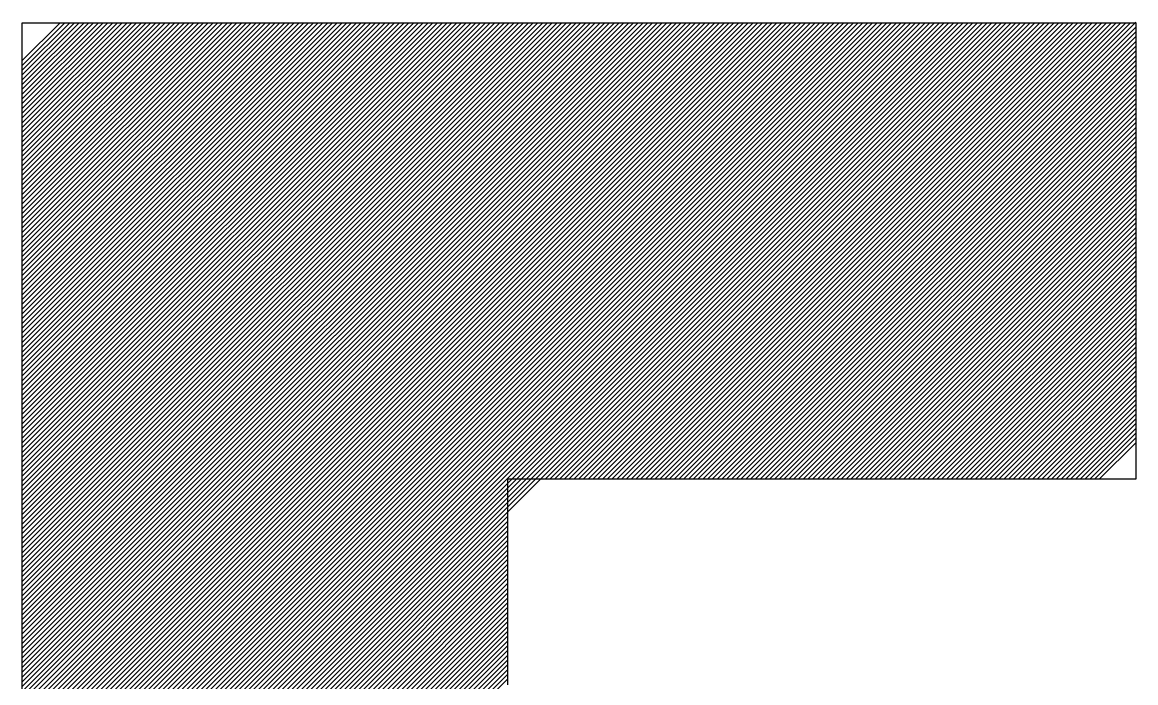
# Model space of a CAD drawing. Extents: x 3196 to 9141, y -1880 to 2325.
# Drawn here: x 8971.76 to 8988.24, y -1183.33 to -1173.55 of the extents above; entities that cross this region are included whole.
import ezdxf

# ---------------------------------------------------------------- set-up
doc = ezdxf.new("R2010")
doc.units = 0
doc.header["$MEASUREMENT"] = 0
doc.layers.add('1', color=1, linetype='CONTINUOUS')
doc.layers.add('10', color=10, linetype='CONTINUOUS')

msp = doc.modelspace()

# ---------------------------------------------------------------- linework, layer by layer
at = {"layer": '1', "linetype": 'Continuous'}
for p, q in [((8971.762268, -1187.979035), (8986.182068, -1173.559285)), ((8971.762268, -1187.908335), (8986.111368, -1173.559285)), ((8971.762268, -1187.837635), (8986.040618, -1173.559285)), ((8971.762268, -1187.766935), (8985.969918, -1173.559285)), ((8971.762268, -1187.696235), (8985.899218, -1173.559285)), ((8971.762268, -1187.625485), (8985.828518, -1173.559285)), ((8971.762268, -1187.554785), (8985.757768, -1173.559285)), ((8971.762268, -1187.484085), (8985.687068, -1173.559285)), ((8971.762268, -1187.413385), (8985.616368, -1173.559285)), ((8971.762268, -1187.342685), (8985.545668, -1173.559285)), ((8971.762268, -1187.271935), (8985.474968, -1173.559285)), ((8971.762268, -1187.201235), (8985.404218, -1173.559285)), ((8971.762268, -1187.130535), (8985.333518, -1173.559285)), ((8971.762268, -1187.059835), (8985.262818, -1173.559285)), ((8971.762268, -1186.989135), (8985.192118, -1173.559285)), ((8971.762268, -1186.918385), (8985.121418, -1173.559285)), ((8971.762268, -1186.847685), (8985.050668, -1173.559285)), ((8971.762268, -1186.776985), (8984.979968, -1173.559285)), ((8971.762268, -1186.706285), (8984.909268, -1173.559285)), ((8971.762268, -1186.635535), (8984.838568, -1173.559285)), ((8971.762268, -1186.564835), (8984.767818, -1173.559285)), ((8971.762268, -1186.494135), (8984.697118, -1173.559285)), ((8971.762268, -1186.423435), (8984.626418, -1173.559285)), ((8971.762268, -1186.352735), (8984.555718, -1173.559285)), ((8971.762268, -1186.281985), (8984.485018, -1173.559285)), ((8971.762268, -1186.211285), (8984.414268, -1173.559285)), ((8971.762268, -1186.140585), (8984.343568, -1173.559285)), ((8971.762268, -1186.069885), (8984.272868, -1173.559285)), ((8971.762268, -1185.999185), (8984.202168, -1173.559285)), ((8971.762268, -1185.928435), (8984.131468, -1173.559285)), ((8971.762268, -1185.857735), (8984.060718, -1173.559285)), ((8971.762268, -1185.787035), (8983.990018, -1173.559285)), ((8971.762268, -1185.716335), (8983.919318, -1173.559285)), ((8971.762268, -1185.645585), (8983.848618, -1173.559285)), ((8971.762268, -1185.574885), (8983.777868, -1173.559285)), ((8971.762268, -1185.504185), (8983.707168, -1173.559285)), ((8971.762268, -1185.433485), (8983.636468, -1173.559285)), ((8971.762268, -1185.362785), (8983.565768, -1173.559285)), ((8971.762268, -1185.292035), (8983.495068, -1173.559285)), ((8971.762268, -1185.221335), (8983.424318, -1173.559285)), ((8971.762268, -1185.150635), (8983.353618, -1173.559285)), ((8971.762268, -1185.079935), (8983.282918, -1173.559285)), ((8971.762268, -1185.009235), (8983.212218, -1173.559285)), ((8971.762268, -1184.938485), (8983.141518, -1173.559285)), ((8971.762268, -1184.867785), (8983.070768, -1173.559285)), ((8971.762268, -1184.797085), (8983.000068, -1173.559285)), ((8971.762268, -1184.726385), (8982.929368, -1173.559285)), ((8971.762268, -1184.655635), (8982.858668, -1173.559285)), ((8971.762268, -1184.584935), (8982.787968, -1173.559285)), ((8971.762268, -1184.514235), (8982.717218, -1173.559285)), ((8971.762268, -1184.443535), (8982.646518, -1173.559285)), ((8971.762268, -1184.372835), (8982.575818, -1173.559285)), ((8971.762268, -1184.302085), (8982.505118, -1173.559285)), ((8971.762268, -1184.231385), (8982.434368, -1173.559285)), ((8971.762268, -1184.160685), (8982.363668, -1173.559285)), ((8971.762268, -1184.089985), (8982.292968, -1173.559285)), ((8971.762268, -1184.019285), (8982.222268, -1173.559285)), ((8971.762268, -1183.948535), (8982.151568, -1173.559285)), ((8971.762268, -1183.877835), (8982.080818, -1173.559285)), ((8971.762268, -1183.807135), (8982.010118, -1173.559285)), ((8971.762268, -1183.736435), (8981.939418, -1173.559285)), ((8971.762268, -1183.665685), (8981.868718, -1173.559285)), ((8971.762268, -1183.594985), (8981.798018, -1173.559285)), ((8971.762268, -1183.524285), (8981.727268, -1173.559285)), ((8971.762268, -1183.453585), (8981.656568, -1173.559285)), ((8971.762268, -1183.382885), (8981.585868, -1173.559285)), ((8971.762268, -1183.312135), (8981.515168, -1173.559285)), ((8971.762268, -1183.241435), (8981.444418, -1173.559285)), ((8971.762268, -1183.170735), (8981.373718, -1173.559285)), ((8971.762268, -1183.100035), (8981.303018, -1173.559285)), ((8971.762268, -1183.029335), (8981.232318, -1173.559285)), ((8971.762268, -1182.958585), (8981.161618, -1173.559285)), ((8971.762268, -1182.887885), (8981.090868, -1173.559285)), ((8971.762268, -1182.817185), (8981.020168, -1173.559285)), ((8971.762268, -1182.746485), (8980.949468, -1173.559285)), ((8971.762268, -1182.675735), (8980.878768, -1173.559285)), ((8971.762268, -1182.605035), (8980.808068, -1173.559285)), ((8971.762268, -1182.534335), (8980.737318, -1173.559285)), ((8971.762268, -1182.463635), (8980.666618, -1173.559285)), ((8971.762268, -1182.392935), (8980.595918, -1173.559285)), ((8971.762268, -1182.322185), (8980.525218, -1173.559285)), ((8971.762268, -1182.251485), (8980.454468, -1173.559285)), ((8971.762268, -1182.180785), (8980.383768, -1173.559285)), ((8971.762268, -1182.110085), (8980.313068, -1173.559285)), ((8971.762268, -1182.039385), (8980.242368, -1173.559285)), ((8971.762268, -1181.968635), (8980.171668, -1173.559285)), ((8971.762268, -1181.897935), (8980.100918, -1173.559285)), ((8971.762268, -1181.827235), (8980.030218, -1173.559285)), ((8971.762268, -1181.756535), (8979.959518, -1173.559285)), ((8971.762268, -1181.685785), (8979.888818, -1173.559285)), ((8971.762268, -1181.615085), (8979.818118, -1173.559285)), ((8971.762268, -1181.544385), (8979.747368, -1173.559285)), ((8971.762268, -1181.473685), (8979.676668, -1173.559285)), ((8971.762268, -1181.402985), (8979.605968, -1173.559285)), ((8971.762268, -1181.332235), (8979.535268, -1173.559285)), ((8971.762268, -1181.261535), (8979.464518, -1173.559285)), ((8971.762268, -1181.190835), (8979.393818, -1173.559285)), ((8971.762268, -1181.120135), (8979.323118, -1173.559285)), ((8971.762268, -1181.049435), (8979.252418, -1173.559285)), ((8971.762268, -1180.978685), (8979.181718, -1173.559285)), ((8971.762268, -1180.907985), (8979.110968, -1173.559285)), ((8971.762268, -1180.837285), (8979.040268, -1173.559285)), ((8971.762268, -1180.766585), (8978.969568, -1173.559285)), ((8971.762268, -1180.695835), (8978.898868, -1173.559285)), ((8971.762268, -1180.625135), (8978.828168, -1173.559285)), ((8971.762268, -1180.554435), (8978.757418, -1173.559285)), ((8971.762268, -1180.483735), (8978.686718, -1173.559285)), ((8971.762268, -1180.413035), (8978.616018, -1173.559285)), ((8971.762268, -1180.342285), (8978.545318, -1173.559285)), ((8971.762268, -1180.271585), (8978.474568, -1173.559285)), ((8971.762268, -1180.200885), (8978.403868, -1173.559285)), ((8971.762268, -1180.130185), (8978.333168, -1173.559285)), ((8971.762268, -1180.059485), (8978.262468, -1173.559285)), ((8971.762268, -1179.988735), (8978.191768, -1173.559285)), ((8971.762268, -1179.918035), (8978.121018, -1173.559285)), ((8971.762268, -1179.847335), (8978.050318, -1173.559285)), ((8971.762268, -1179.776635), (8977.979618, -1173.559285)), ((8971.762268, -1179.705935), (8977.908918, -1173.559285)), ((8971.762268, -1179.635185), (8977.838218, -1173.559285)), ((8971.762268, -1179.564485), (8977.767468, -1173.559285)), ((8971.762268, -1179.493785), (8977.696768, -1173.559285)), ((8971.762268, -1179.423085), (8977.626068, -1173.559285)), ((8971.762268, -1179.352335), (8977.555368, -1173.559285)), ((8971.762268, -1179.281635), (8977.484618, -1173.559285)), ((8971.762268, -1179.210935), (8977.413918, -1173.559285)), ((8971.762268, -1179.140235), (8977.343218, -1173.559285)), ((8971.762268, -1179.069535), (8977.272518, -1173.559285)), ((8971.762268, -1178.998785), (8977.201818, -1173.559285)), ((8971.762268, -1178.928085), (8977.131068, -1173.559285)), ((8971.762268, -1178.857385), (8977.060368, -1173.559285)), ((8971.762268, -1178.786685), (8976.989668, -1173.559285)), ((8971.762268, -1178.715985), (8976.918968, -1173.559285)), ((8971.762268, -1178.645235), (8976.848268, -1173.559285)), ((8971.762268, -1178.574535), (8976.777518, -1173.559285)), ((8971.762268, -1178.503835), (8976.706818, -1173.559285)), ((8971.762268, -1178.433135), (8976.636118, -1173.559285)), ((8971.762268, -1178.362385), (8976.565418, -1173.559285)), ((8971.762268, -1178.291685), (8976.494668, -1173.559285)), ((8971.762268, -1178.220985), (8976.423968, -1173.559285)), ((8971.762268, -1178.150285), (8976.353268, -1173.559285)), ((8971.762268, -1178.079585), (8976.282568, -1173.559285)), ((8971.762268, -1178.008835), (8976.211868, -1173.559285)), ((8971.762268, -1177.938135), (8976.141118, -1173.559285)), ((8971.762268, -1177.867435), (8976.070418, -1173.559285)), ((8971.762268, -1177.796735), (8975.999718, -1173.559285)), ((8971.762268, -1177.726035), (8975.929018, -1173.559285)), ((8971.762268, -1177.655285), (8975.858318, -1173.559285)), ((8971.762268, -1177.584585), (8975.787568, -1173.559285)), ((8971.762268, -1177.513885), (8975.716868, -1173.559285)), ((8971.762268, -1177.443185), (8975.646168, -1173.559285)), ((8971.762268, -1177.372435), (8975.575468, -1173.559285)), ((8971.762268, -1177.301735), (8975.504768, -1173.559285)), ((8971.762268, -1177.231035), (8975.434018, -1173.559285)), ((8971.762268, -1177.160335), (8975.363318, -1173.559285)), ((8971.762268, -1177.089635), (8975.292618, -1173.559285)), ((8971.762268, -1177.018885), (8975.221918, -1173.559285)), ((8971.762268, -1176.948185), (8975.151168, -1173.559285)), ((8971.762268, -1176.877485), (8975.080468, -1173.559285)), ((8971.762268, -1176.806785), (8975.009768, -1173.559285)), ((8971.762268, -1176.736085), (8974.939068, -1173.559285)), ((8971.762268, -1176.665335), (8974.868368, -1173.559285)), ((8971.762268, -1176.594635), (8974.797618, -1173.559285)), ((8971.762268, -1176.523935), (8974.726918, -1173.559285)), ((8971.762268, -1176.453235), (8974.656218, -1173.559285)), ((8971.762268, -1176.382485), (8974.585518, -1173.559285)), ((8971.762268, -1176.311785), (8974.514818, -1173.559285)), ((8971.762268, -1176.241085), (8974.444068, -1173.559285)), ((8971.762268, -1176.170385), (8974.373368, -1173.559285)), ((8971.762268, -1176.099685), (8974.302668, -1173.559285)), ((8971.762268, -1176.028935), (8974.231968, -1173.559285)), ((8971.762268, -1175.958235), (8974.161218, -1173.559285)), ((8971.762268, -1175.887535), (8974.090518, -1173.559285)), ((8971.762268, -1175.816835), (8974.019818, -1173.559285)), ((8971.762268, -1175.746135), (8973.949118, -1173.559285)), ((8971.762268, -1175.675385), (8973.878418, -1173.559285)), ((8971.762268, -1175.604685), (8973.807668, -1173.559285)), ((8971.762268, -1175.533985), (8973.736968, -1173.559285)), ((8971.762268, -1175.463285), (8973.666268, -1173.559285)), ((8971.762268, -1175.392535), (8973.595568, -1173.559285)), ((8971.762268, -1175.321835), (8973.524868, -1173.559285)), ((8971.762268, -1175.251135), (8973.454118, -1173.559285)), ((8971.762268, -1175.180435), (8973.383418, -1173.559285)), ((8971.762268, -1175.109735), (8973.312718, -1173.559285)), ((8971.762268, -1175.038985), (8973.242018, -1173.559285)), ((8971.762268, -1174.968285), (8973.171268, -1173.559285)), ((8971.762268, -1174.897585), (8973.100568, -1173.559285)), ((8971.762268, -1174.826885), (8973.029868, -1173.559285)), ((8971.762268, -1174.756185), (8972.959168, -1173.559285)), ((8971.762268, -1174.685435), (8972.888468, -1173.559285)), ((8971.762268, -1174.614735), (8972.817718, -1173.559285)), ((8971.762268, -1174.544035), (8972.747018, -1173.559285)), ((8971.762268, -1174.473335), (8972.676318, -1173.559285)), ((8971.762268, -1174.402585), (8972.605618, -1173.559285)), ((8971.762268, -1174.331885), (8972.534918, -1173.559285)), ((8971.762268, -1174.261185), (8972.464168, -1173.559285)), ((8971.762268, -1174.190485), (8972.393468, -1173.559285)), ((8971.762268, -1174.119785), (8972.322768, -1173.559285)), ((8979.498168, -1180.313885), (8986.252768, -1173.559285)), ((8979.568868, -1180.313885), (8986.323468, -1173.559285)), ((8979.639618, -1180.313885), (8986.394168, -1173.559285)), ((8979.710318, -1180.313885), (8986.464918, -1173.559285)), ((8979.781018, -1180.313885), (8986.535618, -1173.559285)), ((8979.851718, -1180.313885), (8986.606318, -1173.559285)), ((8979.922418, -1180.313885), (8986.677018, -1173.559285)), ((8979.993168, -1180.313885), (8986.747718, -1173.559285)), ((8980.063868, -1180.313885), (8986.818468, -1173.559285)), ((8980.134568, -1180.313885), (8986.889168, -1173.559285)), ((8980.205268, -1180.313885), (8986.959868, -1173.559285)), ((8980.276018, -1180.313885), (8987.030568, -1173.559285)), ((8980.346718, -1180.313885), (8987.101318, -1173.559285)), ((8980.417418, -1180.313885), (8987.172018, -1173.559285)), ((8980.488118, -1180.313885), (8987.242718, -1173.559285)), ((8980.558818, -1180.313885), (8987.313418, -1173.559285)), ((8980.629568, -1180.313885), (8987.384118, -1173.559285)), ((8980.700268, -1180.313885), (8987.454868, -1173.559285)), ((8980.770968, -1180.313885), (8987.525568, -1173.559285)), ((8980.841668, -1180.313885), (8987.596268, -1173.559285)), ((8980.912368, -1180.313885), (8987.666968, -1173.559285)), ((8980.983118, -1180.313885), (8987.737668, -1173.559285)), ((8981.053818, -1180.313885), (8987.808418, -1173.559285)), ((8981.124518, -1180.313885), (8987.879118, -1173.559285)), ((8981.195218, -1180.313885), (8987.949818, -1173.559285)), ((8981.265968, -1180.313885), (8988.020518, -1173.559285)), ((8981.336668, -1180.313885), (8988.091268, -1173.559285)), ((8981.407368, -1180.313885), (8988.161968, -1173.559285)), ((8981.478068, -1180.313885), (8988.239468, -1173.552485)), ((8981.548768, -1180.313885), (8988.239468, -1173.623185)), ((8981.619518, -1180.313885), (8988.239468, -1173.693885)), ((8981.690218, -1180.313885), (8988.239468, -1173.764635)), ((8981.760918, -1180.313885), (8988.239468, -1173.835335)), ((8981.831618, -1180.313885), (8988.239468, -1173.906035)), ((8981.902318, -1180.313885), (8988.239468, -1173.976735)), ((8981.973068, -1180.313885), (8988.239468, -1174.047485)), ((8982.043768, -1180.313885), (8988.239468, -1174.118185)), ((8982.114468, -1180.313885), (8988.239468, -1174.188885)), ((8982.185168, -1180.313885), (8988.239468, -1174.259585)), ((8982.255868, -1180.313885), (8988.239468, -1174.330285)), ((8982.326618, -1180.313885), (8988.239468, -1174.401035)), ((8982.397318, -1180.313885), (8988.239468, -1174.471735)), ((8982.468018, -1180.313885), (8988.239468, -1174.542435)), ((8982.538718, -1180.313885), (8988.239468, -1174.613135)), ((8982.609468, -1180.313885), (8988.239468, -1174.683835)), ((8982.680168, -1180.313885), (8988.239468, -1174.754585)), ((8982.750868, -1180.313885), (8988.239468, -1174.825285)), ((8982.821568, -1180.313885), (8988.239468, -1174.895985)), ((8982.892268, -1180.313885), (8988.239468, -1174.966685)), ((8982.963018, -1180.313885), (8988.239468, -1175.037435)), ((8983.033718, -1180.313885), (8988.239468, -1175.108135)), ((8983.104418, -1180.313885), (8988.239468, -1175.178835)), ((8983.175118, -1180.313885), (8988.239468, -1175.249535)), ((8983.245818, -1180.313885), (8988.239468, -1175.320235)), ((8983.316568, -1180.313885), (8988.239468, -1175.390985)), ((8983.387268, -1180.313885), (8988.239468, -1175.461685)), ((8983.457968, -1180.313885), (8988.239468, -1175.532385)), ((8983.528668, -1180.313885), (8988.239468, -1175.603085)), ((8983.599418, -1180.313885), (8988.239468, -1175.673785)), ((8983.670118, -1180.313885), (8988.239468, -1175.744535)), ((8983.740818, -1180.313885), (8988.239468, -1175.815235)), ((8983.811518, -1180.313885), (8988.239468, -1175.885935)), ((8983.882218, -1180.313885), (8988.239468, -1175.956635)), ((8983.952968, -1180.313885), (8988.239468, -1176.027385)), ((8984.023668, -1180.313885), (8988.239468, -1176.098085)), ((8984.094368, -1180.313885), (8988.239468, -1176.168785)), ((8984.165068, -1180.313885), (8988.239468, -1176.239485)), ((8984.235768, -1180.313885), (8988.239468, -1176.310185)), ((8984.306518, -1180.313885), (8988.239468, -1176.380935)), ((8984.377218, -1180.313885), (8988.239468, -1176.451635)), ((8984.447918, -1180.313885), (8988.239468, -1176.522335)), ((8984.518618, -1180.313885), (8988.239468, -1176.593035)), ((8984.589368, -1180.313885), (8988.239468, -1176.663735)), ((8984.660068, -1180.313885), (8988.239468, -1176.734485)), ((8984.730768, -1180.313885), (8988.239468, -1176.805185)), ((8984.801468, -1180.313885), (8988.239468, -1176.875885)), ((8984.872168, -1180.313885), (8988.239468, -1176.946585)), ((8984.942918, -1180.313885), (8988.239468, -1177.017335)), ((8985.013618, -1180.313885), (8988.239468, -1177.088035)), ((8985.084318, -1180.313885), (8988.239468, -1177.158735)), ((8985.155018, -1180.313885), (8988.239468, -1177.229435)), ((8985.225718, -1180.313885), (8988.239468, -1177.300135)), ((8985.296468, -1180.313885), (8988.239468, -1177.370885)), ((8985.367168, -1180.313885), (8988.239468, -1177.441585)), ((8985.437868, -1180.313885), (8988.239468, -1177.512285)), ((8985.508568, -1180.313885), (8988.239468, -1177.582985)), ((8985.579318, -1180.313885), (8988.239468, -1177.653685)), ((8985.650018, -1180.313885), (8988.239468, -1177.724435)), ((8985.720718, -1180.313885), (8988.239468, -1177.795135)), ((8985.791418, -1180.313885), (8988.239468, -1177.865835)), ((8985.862118, -1180.313885), (8988.239468, -1177.936535)), ((8985.932868, -1180.313885), (8988.239468, -1178.007235)), ((8986.003568, -1180.313885), (8988.239468, -1178.077985)), ((8986.074268, -1180.313885), (8988.239468, -1178.148685)), ((8986.144968, -1180.313885), (8988.239468, -1178.219385)), ((8986.215668, -1180.313885), (8988.239468, -1178.290085)), ((8986.286418, -1180.313885), (8988.239468, -1178.360835)), ((8986.357118, -1180.313885), (8988.239468, -1178.431535)), ((8986.427818, -1180.313885), (8988.239468, -1178.502235)), ((8986.498518, -1180.313885), (8988.239468, -1178.572935)), ((8986.569268, -1180.313885), (8988.239468, -1178.643635)), ((8986.639968, -1180.313885), (8988.239468, -1178.714385)), ((8986.710668, -1180.313885), (8988.239468, -1178.785085)), ((8986.781368, -1180.313885), (8988.239468, -1178.855785)), ((8986.852068, -1180.313885), (8988.239468, -1178.926485)), ((8986.922818, -1180.313885), (8988.239468, -1178.997185)), ((8986.993518, -1180.313885), (8988.239468, -1179.067935)), ((8987.064218, -1180.313885), (8988.239468, -1179.138635)), ((8987.134918, -1180.313885), (8988.239468, -1179.209335)), ((8987.205618, -1180.313885), (8988.239468, -1179.280035)), ((8987.276368, -1180.313885), (8988.239468, -1179.350785)), ((8987.347068, -1180.313885), (8988.239468, -1179.421485)), ((8987.417768, -1180.313885), (8988.239468, -1179.492185)), ((8987.488468, -1180.313885), (8988.239468, -1179.562885)), ((8987.559218, -1180.313885), (8988.239468, -1179.633585)), ((8987.629918, -1180.313885), (8988.239468, -1179.704335)), ((8987.700618, -1180.313885), (8988.239468, -1179.775035)), ((8971.762268, -1188.049785), (8978.944268, -1180.867785)), ((8971.762268, -1188.120485), (8978.944318, -1180.938435)), ((8971.762268, -1188.191185), (8978.944418, -1181.009085)), ((8971.762268, -1188.261885), (8978.944468, -1181.079735)), ((8971.762268, -1188.332635), (8978.944518, -1181.150385)), ((8971.762268, -1188.403335), (8978.944618, -1181.221035)), ((8971.762268, -1188.474035), (8978.944668, -1181.291635)), ((8971.762268, -1188.544735), (8978.944718, -1181.362285)), ((8971.762268, -1188.615435), (8978.944818, -1181.432935)), ((8971.762268, -1188.686185), (8978.944868, -1181.503585)), ((8971.762268, -1188.756885), (8978.944918, -1181.574235)), ((8971.762268, -1188.827585), (8978.945018, -1181.644885)), ((8971.762268, -1188.898285), (8978.945068, -1181.715535)), ((8971.762268, -1188.968985), (8978.945118, -1181.786185)), ((8971.762268, -1189.039735), (8978.945218, -1181.856785)), ((8971.762268, -1189.110435), (8978.945268, -1181.927435)), ((8971.762268, -1189.181135), (8978.945318, -1181.998085)), ((8971.762268, -1189.251835), (8978.945418, -1182.068735)), ((8971.762268, -1189.322585), (8978.945468, -1182.139385)), ((8971.762268, -1189.393285), (8978.945518, -1182.210035)), ((8971.762268, -1189.463985), (8978.945618, -1182.280685)), ((8971.762268, -1189.534685), (8978.945668, -1182.351335)), ((8971.762268, -1189.605385), (8978.945718, -1182.421985)), ((8971.762268, -1189.676135), (8978.945818, -1182.492585)), ((8971.762268, -1189.746835), (8978.945868, -1182.563235)), ((8971.762268, -1189.817535), (8978.945918, -1182.633885)), ((8971.762268, -1189.888235), (8978.946018, -1182.704535)), ((8971.762268, -1189.958935), (8978.946068, -1182.775185)), ((8971.762268, -1190.029685), (8978.946118, -1182.845835)), ((8971.762268, -1190.100385), (8978.946218, -1182.916485)), ((8971.762268, -1190.171085), (8978.946268, -1182.987135)), ((8971.762268, -1190.241785), (8978.946318, -1183.057785)), ((8971.762268, -1190.312535), (8978.946418, -1183.128385)), ((8971.762268, -1190.383235), (8978.946468, -1183.199035)), ((8971.762268, -1190.453935), (8978.946518, -1183.269685))]:
    msp.add_line(p, q, dxfattribs=at)
at = {"layer": '10', "linetype": 'Continuous'}
for points in [[(8971.762268, -1183.613335), (8971.762268, -1183.266835), (8971.762268, -1182.925335), (8971.762268, -1182.588835), (8971.762268, -1182.252385), (8971.762268, -1181.920935), (8971.762268, -1181.594485), (8971.762268, -1181.268085), (8971.762268, -1180.946635), (8971.762268, -1180.635285), (8971.762268, -1180.323935), (8971.762268, -1180.017585), (8971.762268, -1179.716285), (8971.762268, -1179.414935), (8971.762268, -1179.123685), (8971.762268, -1178.837435), (8971.762268, -1178.556185), (8971.762268, -1178.284985), (8971.762268, -1178.013835), (8971.762268, -1177.752685), (8971.762268, -1177.491535), (8971.762268, -1177.245435), (8971.762268, -1176.999385), (8971.762268, -1176.763335), (8971.762268, -1176.532335), (8971.762268, -1176.306335), (8971.762268, -1176.090385), (8971.762268, -1175.884485), (8971.762268, -1175.683585), (8971.762268, -1175.492785), (8971.762268, -1175.306935), (8971.762268, -1175.131185), (8971.762268, -1174.960435), (8971.762268, -1174.799735), (8971.762268, -1174.649085), (8971.762268, -1174.508435), (8971.762268, -1174.377885), (8971.762268, -1174.252335), (8971.762268, -1174.136835), (8971.762268, -1174.036385), (8971.762268, -1173.940985), (8971.762268, -1173.855585), (8971.762268, -1173.780285), (8971.762268, -1173.714985), (8971.762268, -1173.664735), (8971.762268, -1173.619585), (8971.762268, -1173.589435), (8971.762268, -1173.569335), (8971.762268, -1173.559285)], [(8971.762268, -1173.559285), (8971.772318, -1173.559285), (8971.782368, -1173.559285), (8971.802468, -1173.559285), (8971.827568, -1173.559285), (8971.857718, -1173.559285), (8971.892868, -1173.559285), (8971.933018, -1173.559285), (8971.978218, -1173.559285), (8972.028468, -1173.559285), (8972.088718, -1173.559285), (8972.148968, -1173.559285), (8972.214268, -1173.559285), (8972.284568, -1173.559285), (8972.359918, -1173.559285), (8972.440268, -1173.559285), (8972.525618, -1173.559285), (8972.616018, -1173.559285), (8972.711468, -1173.559285), (8972.811868, -1173.559285), (8972.912318, -1173.559285), (8973.017768, -1173.559285), (8973.128268, -1173.559285), (8973.243768, -1173.559285), (8973.364318, -1173.559285), (8973.484818, -1173.559285), (8973.610368, -1173.559285), (8973.740968, -1173.559285), (8973.871518, -1173.559285), (8974.012168, -1173.559285), (8974.147718, -1173.559285), (8974.293368, -1173.559285), (8974.439018, -1173.559285), (8974.584668, -1173.559285), (8974.735318, -1173.559285), (8974.891018, -1173.559285), (8975.046668, -1173.559285), (8975.207368, -1173.559285), (8975.368068, -1173.559285), (8975.533818, -1173.559285), (8975.699518, -1173.559285), (8975.870268, -1173.559285), (8976.041018, -1173.559285), (8976.211768, -1173.559285), (8976.387568, -1173.559285), (8976.563318, -1173.559285), (8976.739118, -1173.559285), (8976.919868, -1173.559285), (8977.100668, -1173.559285), (8977.286468, -1173.559285), (8977.472318, -1173.559285), (8977.653118, -1173.559285), (8977.843918, -1173.559285), (8978.029768, -1173.559285), (8978.220568, -1173.559285), (8978.406418, -1173.559285), (8978.597218, -1173.559285), (8978.788068, -1173.559285), (8978.978918, -1173.559285), (8979.174768, -1173.559285), (8979.365618, -1173.559285), (8979.556418, -1173.559285), (8979.752318, -1173.559285), (8979.943118, -1173.559285), (8980.138968, -1173.559285), (8980.329818, -1173.559285), (8980.525668, -1173.559285), (8980.716518, -1173.559285), (8980.907368, -1173.559285), (8981.103218, -1173.559285), (8981.294068, -1173.559285), (8981.484868, -1173.559285), (8981.675718, -1173.559285), (8981.861518, -1173.559285), (8982.052368, -1173.559285), (8982.238168, -1173.559285), (8982.424018, -1173.559285), (8982.609818, -1173.559285), (8982.795618, -1173.559285), (8982.976418, -1173.559285), (8983.157218, -1173.559285), (8983.338018, -1173.559285), (8983.513768, -1173.559285), (8983.689518, -1173.559285), (8983.865318, -1173.559285), (8984.036068, -1173.559285), (8984.206818, -1173.559285), (8984.372518, -1173.559285), (8984.538268, -1173.559285), (8984.703968, -1173.559285), (8984.864668, -1173.559285), (8985.020368, -1173.559285), (8985.176068, -1173.559285), (8985.331718, -1173.559285), (8985.477368, -1173.559285), (8985.628018, -1173.559285), (8985.773668, -1173.559285), (8985.914268, -1173.559285), (8986.049868, -1173.559285), (8986.185468, -1173.559285), (8986.316068, -1173.559285), (8986.446618, -1173.559285), (8986.567168, -1173.559285), (8986.687668, -1173.559285), (8986.808218, -1173.559285), (8986.918668, -1173.559285), (8987.029168, -1173.559285), (8987.134618, -1173.559285), (8987.235068, -1173.559285), (8987.330468, -1173.559285), (8987.420868, -1173.559285), (8987.511268, -1173.559285), (8987.596668, -1173.559285), (8987.671968, -1173.559285), (8987.747318, -1173.559285), (8987.817618, -1173.559285), (8987.882918, -1173.559285), (8987.943168, -1173.559285), (8987.993418, -1173.559285), (8988.043618, -1173.559285), (8988.088818, -1173.559285), (8988.128968, -1173.559285), (8988.159118, -1173.559285), (8988.189268, -1173.559285), (8988.209318, -1173.559285), (8988.224418, -1173.559285), (8988.234468, -1173.559285), (8988.239468, -1173.559285), (8988.239468, -1173.564335), (8988.239468, -1173.574385), (8988.239468, -1173.584385), (8988.239468, -1173.599485), (8988.239468, -1173.609535), (8988.239468, -1173.629585), (8988.239468, -1173.649685), (8988.239468, -1173.669785), (8988.239468, -1173.694885), (8988.239468, -1173.719985), (8988.239468, -1173.745135), (8988.239468, -1173.775235), (8988.239468, -1173.805385), (8988.239468, -1173.840535), (8988.239468, -1173.875685), (8988.239468, -1173.910835), (8988.239468, -1173.951035), (8988.239468, -1173.991185), (8988.239468, -1174.031385), (8988.239468, -1174.076585), (8988.239468, -1174.121785), (8988.239468, -1174.166935), (8988.239468, -1174.217185), (8988.239468, -1174.267385), (8988.239468, -1174.317635), (8988.239468, -1174.372885), (8988.239468, -1174.428085), (8988.239468, -1174.483335), (8988.239468, -1174.538585), (8988.239468, -1174.598835), (8988.239468, -1174.659135), (8988.239468, -1174.719385), (8988.239468, -1174.779635), (8988.239468, -1174.844935), (8988.239468, -1174.910235), (8988.239468, -1174.975485), (8988.239468, -1175.040785), (8988.239468, -1175.111085), (8988.239468, -1175.176385), (8988.239468, -1175.246685), (8988.239468, -1175.316985), (8988.239468, -1175.387285), (8988.239468, -1175.457635), (8988.239468, -1175.532935), (8988.239468, -1175.603235), (8988.239468, -1175.678585), (8988.239468, -1175.753935), (8988.239468, -1175.829235), (8988.239468, -1175.904585), (8988.239468, -1175.979885), (8988.239468, -1176.055235), (8988.239468, -1176.130585), (8988.239468, -1176.210935), (8988.239468, -1176.286235), (8988.239468, -1176.366585), (8988.239468, -1176.441935), (8988.239468, -1176.522285), (8988.239468, -1176.602635), (8988.239468, -1176.682985), (8988.239468, -1176.758335), (8988.239468, -1176.838685), (8988.239468, -1176.919035), (8988.239468, -1176.999385), (8988.239468, -1177.074685), (8988.239468, -1177.155035), (8988.239468, -1177.235385), (8988.239468, -1177.310735), (8988.239468, -1177.391085), (8988.239468, -1177.471435), (8988.239468, -1177.546785), (8988.239468, -1177.627135), (8988.239468, -1177.702435), (8988.239468, -1177.782785), (8988.239468, -1177.858135), (8988.239468, -1177.933435), (8988.239468, -1178.008785), (8988.239468, -1178.084135), (8988.239468, -1178.159435), (8988.239468, -1178.234785), (8988.239468, -1178.305085), (8988.239468, -1178.380435), (8988.239468, -1178.450735), (8988.239468, -1178.521035), (8988.239468, -1178.591335), (8988.239468, -1178.661635), (8988.239468, -1178.731935), (8988.239468, -1178.797235), (8988.239468, -1178.867535), (8988.239468, -1178.932835), (8988.239468, -1178.998135), (8988.239468, -1179.058385), (8988.239468, -1179.123685), (8988.239468, -1179.183935), (8988.239468, -1179.244185), (8988.239468, -1179.304485), (8988.239468, -1179.359685), (8988.239468, -1179.419985), (8988.239468, -1179.475235), (8988.239468, -1179.525435), (8988.239468, -1179.580685), (8988.239468, -1179.630885), (8988.239468, -1179.681135), (8988.239468, -1179.726335), (8988.239468, -1179.771535), (8988.239468, -1179.816685), (8988.239468, -1179.861885), (8988.239468, -1179.902085), (8988.239468, -1179.942235), (8988.239468, -1179.977435), (8988.239468, -1180.012585), (8988.239468, -1180.047735), (8988.239468, -1180.082885), (8988.239468, -1180.112985), (8988.239468, -1180.138135), (8988.239468, -1180.168235), (8988.239468, -1180.188335), (8988.239468, -1180.213435), (8988.239468, -1180.233535), (8988.239468, -1180.248585), (8988.239468, -1180.263685), (8988.239468, -1180.278735), (8988.239468, -1180.288785), (8988.239468, -1180.298835), (8988.239468, -1180.303835), (8988.239468, -1180.308885), (8988.239468, -1180.313885), (8988.234468, -1180.313885), (8988.229418, -1180.313885), (8988.214368, -1180.313885), (8988.204318, -1180.313885), (8988.184218, -1180.313885), (8988.164168, -1180.313885), (8988.139018, -1180.313885), (8988.113918, -1180.313885), (8988.083768, -1180.313885), (8988.053668, -1180.313885), (8988.018518, -1180.313885), (8987.978318, -1180.313885), (8987.938168, -1180.313885), (8987.892968, -1180.313885), (8987.847768, -1180.313885), (8987.802568, -1180.313885), (8987.747318, -1180.313885), (8987.697118, -1180.313885), (8987.641868, -1180.313885), (8987.581568, -1180.313885), (8987.521318, -1180.313885), (8987.456018, -1180.313885), (8987.395768, -1180.313885), (8987.325468, -1180.313885), (8987.255168, -1180.313885), (8987.184868, -1180.313885), (8987.114568, -1180.313885), (8987.039218, -1180.313885), (8986.958868, -1180.313885), (8986.883518, -1180.313885), (8986.798168, -1180.313885), (8986.717818, -1180.313885), (8986.632418, -1180.313885), (8986.547068, -1180.313885), (8986.461668, -1180.313885), (8986.371268, -1180.313885), (8986.280918, -1180.313885), (8986.190518, -1180.313885), (8986.100118, -1180.313885), (8986.004668, -1180.313885), (8985.909268, -1180.313885), (8985.813868, -1180.313885), (8985.713418, -1180.313885), (8985.617968, -1180.313885), (8985.517568, -1180.313885), (8985.417118, -1180.313885), (8985.311668, -1180.313885), (8985.211218, -1180.313885), (8985.105768, -1180.313885), (8985.005318, -1180.313885), (8984.899868, -1180.313885), (8984.794368, -1180.313885), (8984.688918, -1180.313885), (8984.583468, -1180.313885), (8984.472968, -1180.313885), (8984.367518, -1180.313885), (8984.257018, -1180.313885), (8984.151568, -1180.313885), (8984.041068, -1180.313885), (8983.935618, -1180.313885), (8983.825118, -1180.313885), (8983.714668, -1180.313885), (8983.609168, -1180.313885), (8983.498718, -1180.313885), (8983.388218, -1180.313885), (8983.277718, -1180.313885), (8983.172268, -1180.313885), (8983.061768, -1180.313885), (8982.956318, -1180.313885), (8982.845868, -1180.313885), (8982.740368, -1180.313885), (8982.629918, -1180.313885), (8982.524418, -1180.313885), (8982.418968, -1180.313885), (8982.313518, -1180.313885), (8982.208068, -1180.313885), (8982.102568, -1180.313885), (8982.002168, -1180.313885), (8981.896668, -1180.313885), (8981.796268, -1180.313885), (8981.695818, -1180.313885), (8981.595368, -1180.313885), (8981.494918, -1180.313885), (8981.399518, -1180.313885), (8981.299068, -1180.313885), (8981.203668, -1180.313885), (8981.113268, -1180.313885), (8981.017818, -1180.313885), (8980.927418, -1180.313885), (8980.837068, -1180.313885), (8980.746668, -1180.313885), (8980.661268, -1180.313885), (8980.570868, -1180.313885), (8980.490518, -1180.313885), (8980.405168, -1180.313885), (8980.324818, -1180.313885), (8980.244468, -1180.313885), (8980.169118, -1180.313885), (8980.093768, -1180.313885), (8980.018468, -1180.313885), (8979.948168, -1180.313885), (8979.877868, -1180.313885), (8979.807518, -1180.313885), (8979.742268, -1180.313885), (8979.681968, -1180.313885), (8979.621718, -1180.313885), (8979.561468, -1180.313885), (8979.506218, -1180.313885), (8979.450968, -1180.313885), (8979.395718, -1180.313885), (8979.350518, -1180.313885), (8979.300318, -1180.313885), (8979.260118, -1180.313885), (8979.214918, -1180.313885), (8979.179768, -1180.313885), (8979.144618, -1180.313885), (8979.109468, -1180.313885), (8979.079368, -1180.313885), (8979.049218, -1180.313885), (8979.029118, -1180.313885), (8979.004018, -1180.313885), (8978.988968, -1180.313885), (8978.973868, -1180.313885), (8978.958818, -1180.313885), (8978.953818, -1180.313885), (8978.948768, -1180.313885), (8978.943768, -1180.313885), (8978.943768, -1180.318885), (8978.943768, -1180.323935), (8978.943768, -1180.333985), (8978.943768, -1180.344035), (8978.943768, -1180.359085), (8978.943768, -1180.369135), (8978.943768, -1180.384185), (8978.943768, -1180.404285), (8978.943768, -1180.419335), (8978.943768, -1180.444435), (8978.943768, -1180.464535), (8978.943768, -1180.489635), (8978.943768, -1180.514785), (8978.943768, -1180.539885), (8978.943768, -1180.564985), (8978.943768, -1180.595135), (8978.943768, -1180.625235), (8978.943768, -1180.660385), (8978.943768, -1180.695535), (8978.943768, -1180.730735), (8978.943768, -1180.765885), (8978.943768, -1180.801035), (8978.943768, -1180.841185), (8978.943768, -1180.881385), (8978.943768, -1180.921535), (8978.943768, -1180.966735), (8978.943768, -1181.006935), (8978.943768, -1181.052135), (8978.943768, -1181.097335), (8978.943768, -1181.142535), (8978.943768, -1181.192735), (8978.943768, -1181.237935), (8978.943768, -1181.288135), (8978.943768, -1181.338385), (8978.943768, -1181.388585), (8978.943768, -1181.443835), (8978.943768, -1181.494035), (8978.943768, -1181.549285), (8978.943768, -1181.604535), (8978.943768, -1181.659785), (8978.943768, -1181.715035), (8978.943768, -1181.770285), (8978.943768, -1181.825485), (8978.943768, -1181.885785), (8978.943768, -1181.941035), (8978.943768, -1182.001285), (8978.943768, -1182.061535), (8978.943768, -1182.116785), (8978.943768, -1182.177035), (8978.943768, -1182.237335), (8978.943768, -1182.297585), (8978.943768, -1182.362885), (8978.943768, -1182.423135), (8978.943768, -1182.483385), (8978.943768, -1182.543635), (8978.943768, -1182.608935), (8978.943768, -1182.669185), (8978.943768, -1182.729485), (8978.943768, -1182.794735), (8978.943768, -1182.855035), (8978.943768, -1182.920285), (8978.943768, -1182.980585), (8978.943768, -1183.045835), (8978.943768, -1183.106135), (8978.943768, -1183.171385), (8978.943768, -1183.231685), (8978.943768, -1183.296935), (8978.943768, -1183.357235)]]:
    msp.add_lwpolyline(points, dxfattribs=at)

doc.saveas('drawing.dxf')
